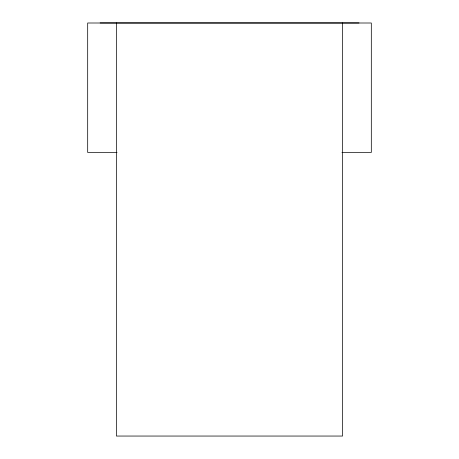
<?xml version="1.0" encoding="UTF-8"?>
<svg xmlns="http://www.w3.org/2000/svg" width="459" height="459" viewBox="0 0 459 459"><rect width="100%" height="100%" fill="white"/><g stroke="black" fill="none" stroke-linecap="round" stroke-linejoin="round"><path stroke-width="0.69" d="M100.119 22.95L359.013 22.95M117.051 152.445L87.686 152.445L87.686 23.002L371.314 23.002L371.314 152.445L341.949 152.445M342.546 22.973L342.546 436.05L116.42 436.05L116.42 22.973"/></g></svg>
